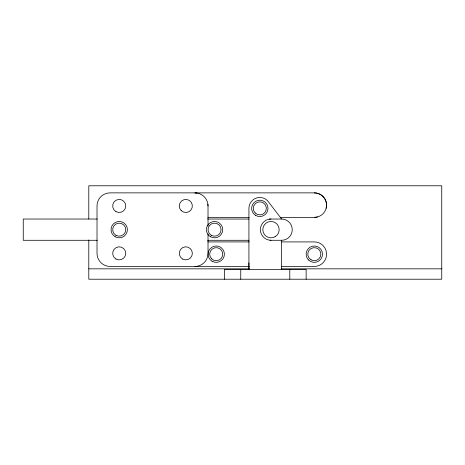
<?xml version="1.0" encoding="UTF-8"?>
<svg xmlns="http://www.w3.org/2000/svg" width="465" height="465" viewBox="0 0 465 465"><rect width="100%" height="100%" fill="white"/><g stroke="black" fill="none" stroke-linecap="round" stroke-linejoin="round"><path stroke-width="0.7" d="M326.151 208.308L326.57 205.135L326.168 201.961A12.264 12.264 0 0 0 314.317 192.876L110.1 192.87A13.078 13.078 0 0 0 97.022 205.954L97.022 253.361A13.078 13.078 0 0 0 110.1 266.439L249.199 266.439M280.273 217.393L314.317 217.393L317.479 216.975M207.843 217.393L249.234 217.393M97.278 219.032L23.25 219.032L23.25 240.283L97.278 240.283M207.593 219.032L248.961 219.032M269.281 219.032L281.616 219.032A10.625 10.625 0 0 1 292.247 229.658A10.625 10.625 0 0 1 281.616 240.283L281.616 269.404M207.593 240.283L248.961 240.283M270.008 240.283L281.616 240.283M207.843 241.916L249.234 241.916M281.72 241.916L314.317 241.916A12.259 12.259 0 0 1 322.983 245.508L324.936 248.048A12.259 12.259 0 0 1 324.936 260.313L322.983 262.847A12.259 12.259 0 0 1 314.317 266.439L281.726 266.439M88.792 268.834L249.292 268.834M281.249 268.834L441.75 268.834M196.649 192.987L194.94 192.87A13.078 13.078 0 0 1 208.018 205.954L208.018 226.066M281.616 219.032L267.526 200.665A10.898 10.898 0 0 0 248.92 208.372L248.92 269.404L248.92 262.865M207.907 204.245L208.018 205.954M306.139 279.215L306.139 269.404L224.397 269.404L224.397 279.215M289.794 269.404L289.794 279.215M240.748 269.404L240.748 279.215M208.018 233.965L208.018 253.361A13.078 13.078 0 0 1 194.94 266.439M88.792 219.003L88.792 185.785L441.75 185.785L441.75 279.215L88.792 279.215L88.792 239.946M314.317 192.87A12.259 12.259 0 0 1 326.575 205.135A12.259 12.259 0 0 1 314.317 217.393M270.99 240.283A10.625 10.625 0 0 1 260.365 229.658A10.625 10.625 0 0 1 270.99 219.032M275.077 236.737L273.106 237.551A8.172 8.172 0 0 1 262.818 229.658A8.172 8.172 0 0 1 273.106 221.758L275.077 222.578A8.172 8.172 0 0 1 275.077 236.737M115.954 211.616A6.539 6.539 0 0 0 125.759 205.954A6.539 6.539 0 0 0 115.954 200.287A6.539 6.539 0 0 0 115.954 211.616M181.193 210.575A6.539 6.539 0 0 0 192.138 207.646A6.539 6.539 0 0 0 184.128 199.636A6.539 6.539 0 0 0 181.193 210.575M311.044 259.842A6.539 6.539 0 0 0 320.856 254.181A6.539 6.539 0 0 0 311.044 248.513A6.539 6.539 0 0 0 311.044 259.842M211.598 258.802A6.539 6.539 0 0 0 222.543 255.872A6.539 6.539 0 0 0 214.534 247.862A6.539 6.539 0 0 0 211.598 258.802M115.954 259.022A6.539 6.539 0 0 0 125.759 253.361A6.539 6.539 0 0 0 115.954 247.7A6.539 6.539 0 0 0 115.954 259.022M182.547 259.022A6.539 6.539 0 0 0 192.359 253.361A6.539 6.539 0 0 0 182.547 247.7A6.539 6.539 0 0 0 182.547 259.022M115.954 235.319A6.539 6.539 0 0 0 125.759 229.658A6.539 6.539 0 0 0 115.954 223.996A6.539 6.539 0 0 0 115.954 235.319M308.533 259.958A8.172 8.172 0 0 0 322.21 256.296A8.172 8.172 0 0 0 312.201 246.281A8.172 8.172 0 0 0 308.533 259.958M212.139 261.26A8.172 8.172 0 0 0 224.397 254.181A8.172 8.172 0 0 0 212.139 247.101A8.172 8.172 0 0 0 212.139 261.26M115.134 236.737A8.172 8.172 0 0 0 127.398 229.658A8.172 8.172 0 0 0 115.134 222.578A8.172 8.172 0 0 0 115.134 236.737M211.29 235.319A6.539 6.539 0 0 0 221.096 229.658A6.539 6.539 0 0 0 211.29 223.996A6.539 6.539 0 0 0 211.29 235.319M210.471 236.737A8.172 8.172 0 0 0 222.729 229.658A8.172 8.172 0 0 0 210.471 222.578A8.172 8.172 0 0 0 210.471 236.737M255.198 212.993A6.539 6.539 0 0 0 266.137 210.064A6.539 6.539 0 0 0 258.127 202.054A6.539 6.539 0 0 0 255.198 212.993M255.733 215.452A8.172 8.172 0 0 0 267.997 208.372A8.172 8.172 0 0 0 255.733 201.293A8.172 8.172 0 0 0 255.733 215.452"/></g></svg>
